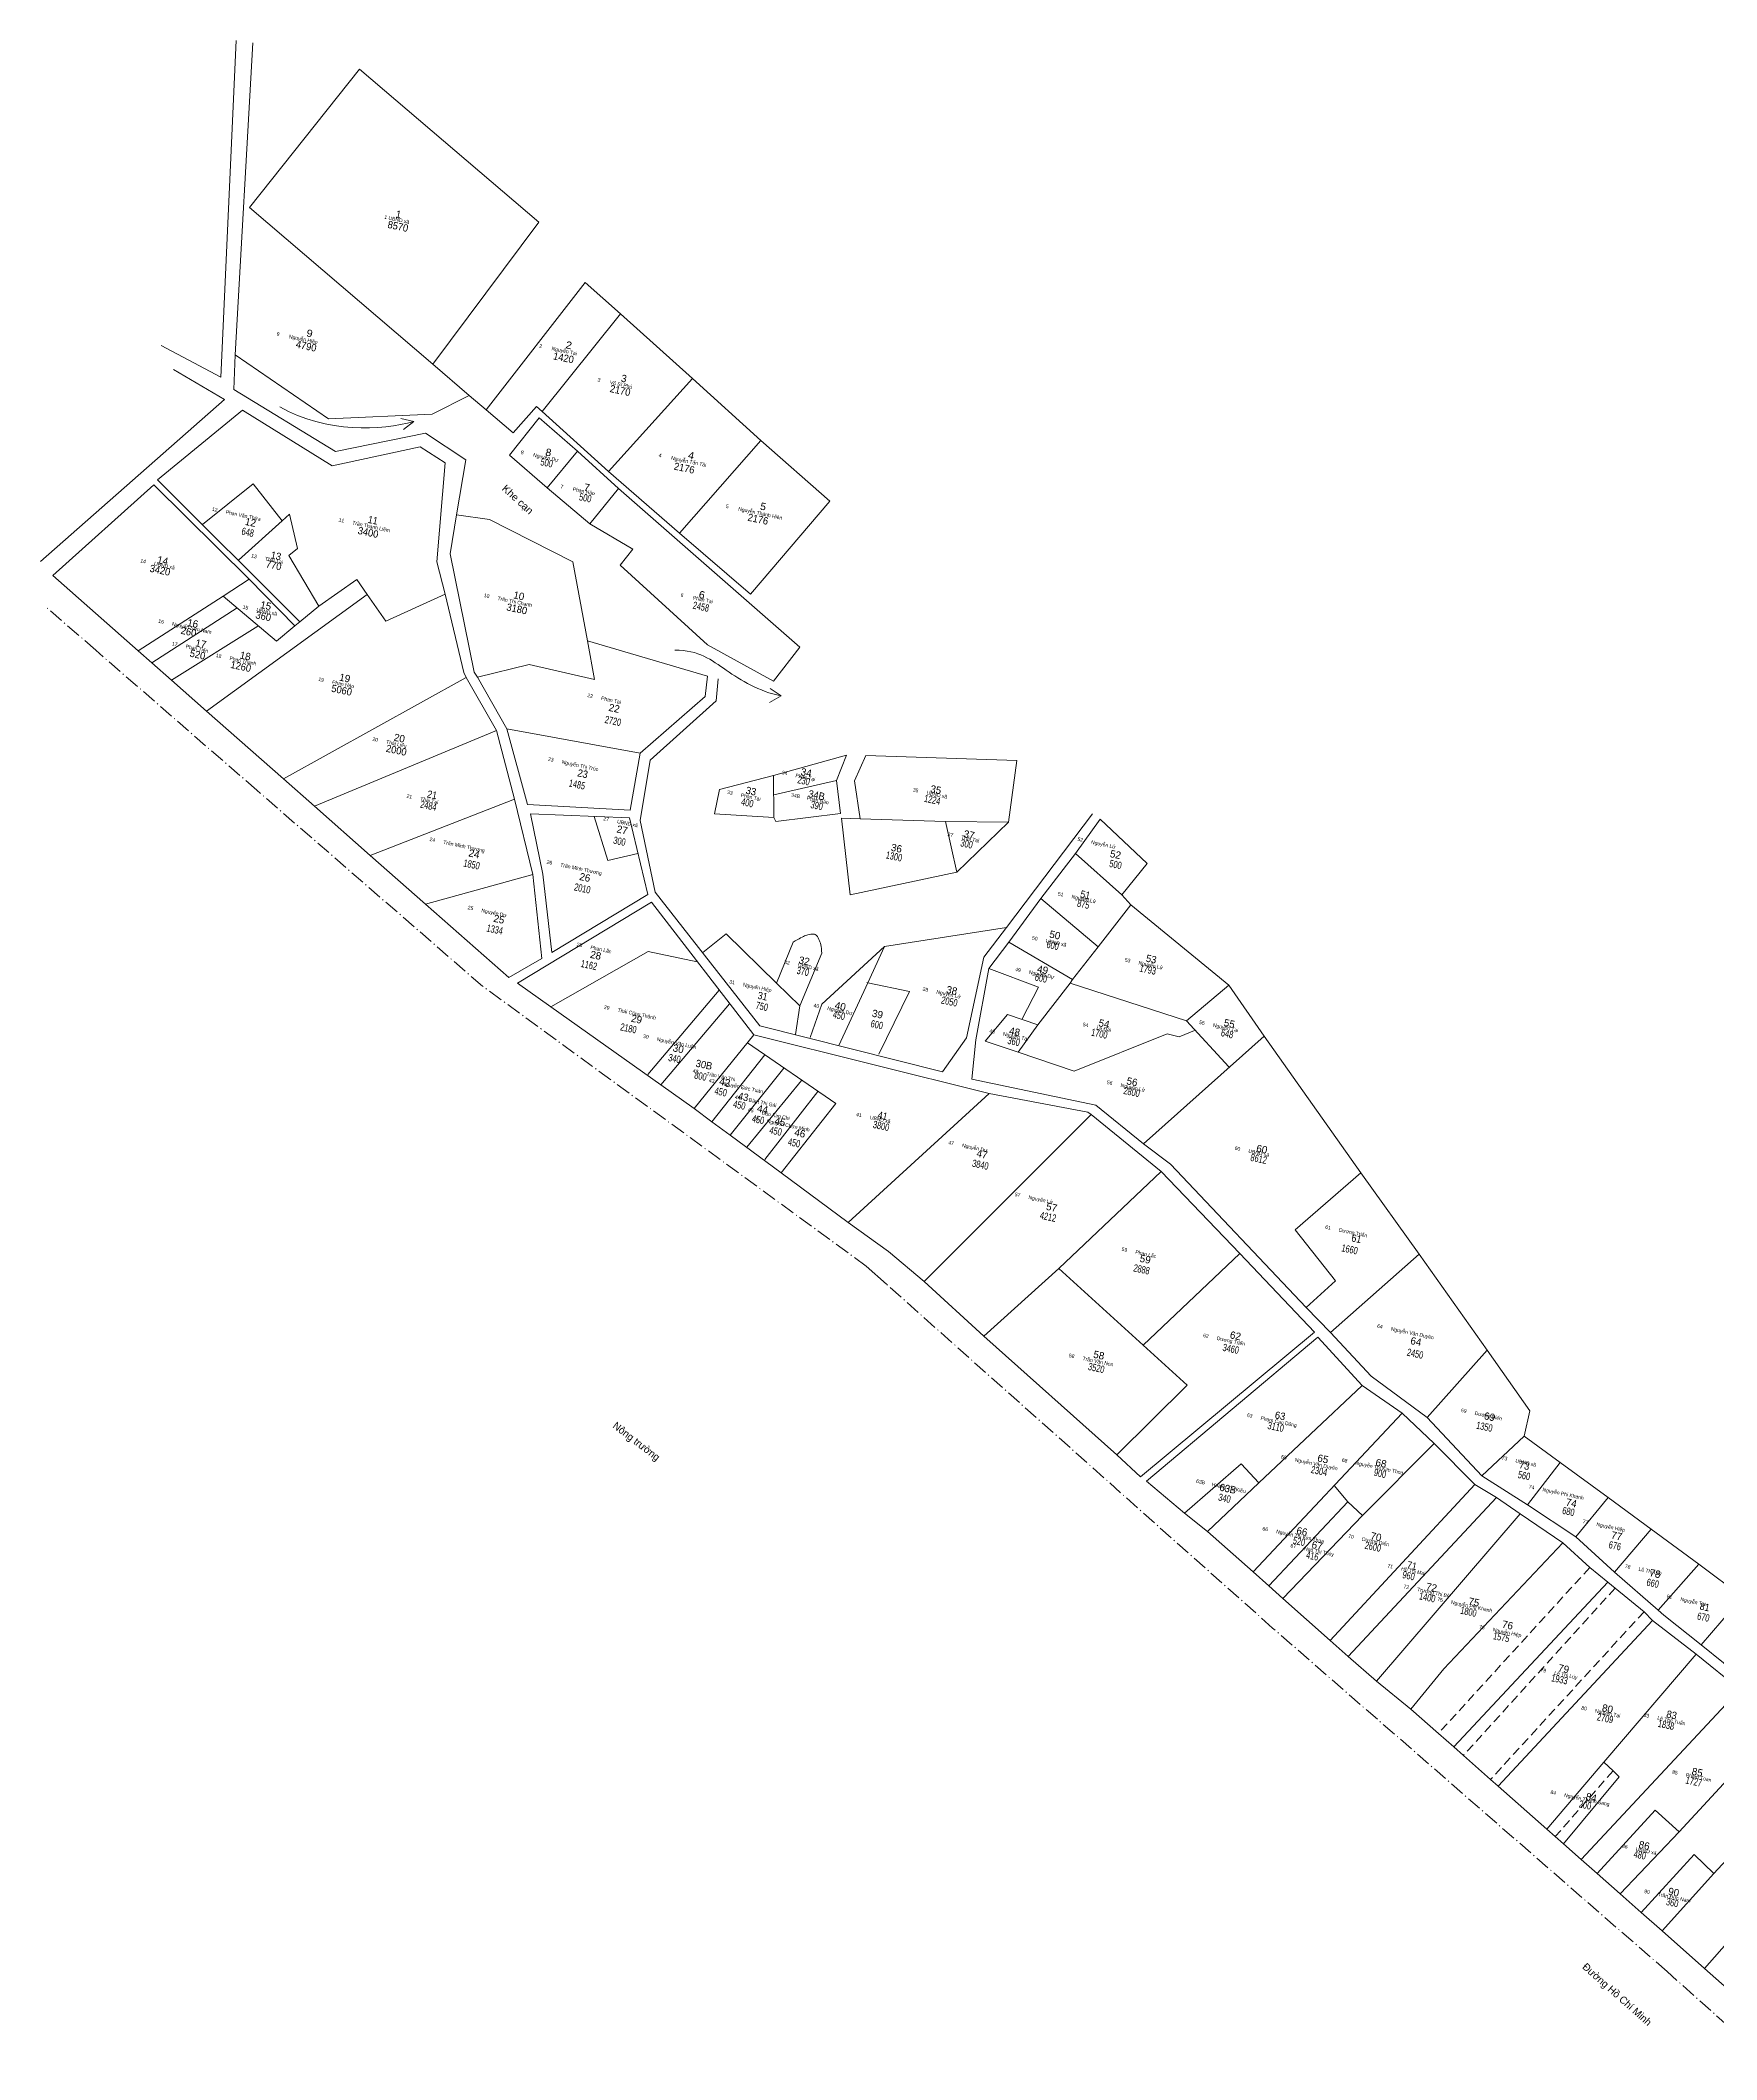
# Model space of a CAD drawing. Header units: metres. Extents: x 550827 to 552316, y 1839819 to 1841297.
# Drawn here: x 550827 to 551512, y 1840472 to 1841297 of the extents above; entities that cross this region are included whole.
import ezdxf
from ezdxf.enums import TextEntityAlignment as Align

# ---------------------------------------------------------------- set-up
doc = ezdxf.new("R2010")
doc.units = ezdxf.units.M
doc.header["$LTSCALE"] = 1.2
doc.linetypes.add('DOT_DASHED', pattern=[7.7, 5, -1.2, 0.3, -1.2])
doc.linetypes.add('MEDIUM_DASHED', pattern=[4.5, 3, -1.5])
for name, color, linetype, lineweight in [('10', 7, 'Continuous', 13), ('13', 7, 'Continuous', 13), ('22', 7, 'DOT_DASHED', 13)]:
    doc.layers.add(name, color=color, linetype=linetype, lineweight=lineweight)
doc.layers.add('2', color=7, linetype='Continuous')
doc.layers.add('48', color=7, linetype='Continuous')

msp = doc.modelspace()

# ---------------------------------------------------------------- linework, layer by layer
at = {"layer": '10'}
for p, q in [((550957.66, 1841285.65), (550912.6, 1841229.05)), ((550957.66, 1841285.65), (551030.84, 1841223.13)), ((551030.84, 1841223.13), (550987.57, 1841165.06)), ((551049.91, 1841198.36), (551009.43, 1841146.28)), ((551049.91, 1841198.36), (551064.24, 1841185.57)), ((551064.24, 1841185.57), (551032.28, 1841145.67)), ((551093.7, 1841159.2), (551064.24, 1841185.57)), ((551121.62, 1841133.86), (551093.7, 1841159.2)), ((550906.21, 1841154.65), (550947.85, 1841129.29)), ((550946.42, 1841123.42), (550909.83, 1841146.22)), ((551031.03, 1841143.1), (551018.9, 1841127.87)), ((551029.96, 1841147.75), (551020.37, 1841136.96)), ((551032.28, 1841145.67), (551029.96, 1841147.75)), ((550947.85, 1841129.29), (550984.59, 1841136.76)), ((550984.59, 1841136.76), (551001.12, 1841125.84)), ((550982.4, 1841131.26), (550946.42, 1841123.42)), ((550992.6, 1841124.63), (550982.4, 1841131.26)), ((551001.12, 1841125.84), (550997.21, 1841103.47)), ((551046.76, 1841129.39), (551034.27, 1841114.44)), ((551121.62, 1841133.86), (551088.39, 1841095.98)), ((551149.82, 1841109.02), (551121.62, 1841133.86)), ((550989.23, 1841084.23), (550992.6, 1841124.63)), ((551059.42, 1841121.19), (551088.39, 1841095.98)), ((550873.54, 1841115.72), (550832.25, 1841078.62)), ((550912.47, 1841077.07), (550873.54, 1841115.72)), ((550914.08, 1841116.09), (550893.4, 1841099.49)), ((550926.01, 1841100.95), (550914.08, 1841116.09)), ((551063.44, 1841114.19), (551051.69, 1841099.73)), ((551137.59, 1841049.31), (551063.44, 1841114.19)), ((550928.93, 1841103.73), (550926.01, 1841100.95)), ((550932.2, 1841089.68), (550928.93, 1841103.73)), ((550997.21, 1841103.47), (551010.68, 1841101.56)), ((551010.68, 1841101.56), (551044.76, 1841084.27)), ((551149.82, 1841109.02), (551117.4, 1841070.97)), ((550926.01, 1841100.95), (550908.09, 1841084.83)), ((551069.37, 1841089.4), (551051.69, 1841099.73)), ((551088.39, 1841095.98), (551117.4, 1841070.97)), ((551069.37, 1841089.4), (551064.17, 1841082.87)), ((550912.47, 1841077.07), (550931.15, 1841057.99)), ((550992.61, 1841070.94), (550989.23, 1841084.23)), ((551044.76, 1841084.27), (551050.74, 1841051.97)), ((550960.7, 1841070.87), (550895.14, 1841023.14)), ((550923.68, 1841051.73), (550901.91, 1841070.2)), ((550992.61, 1841070.94), (550968.39, 1841059.91)), ((551000.25, 1841039.02), (550992.61, 1841070.94)), ((550907.59, 1841065.36), (550872.71, 1841042.92)), ((550916.09, 1841057.87), (550880.71, 1841035.87)), ((551099.82, 1841037.52), (551050.74, 1841051.97)), ((551126.77, 1841035.48), (551137.59, 1841049.31)), ((551001.24, 1841036.98), (550926.53, 1840995.44)), ((551001.24, 1841036.98), (551000.25, 1841039.02)), ((551001.24, 1841036.98), (551013.57, 1841015.19)), ((551104.23, 1841036.37), (551103.4, 1841027.44)), ((551103.4, 1841027.44), (551076.42, 1841003.06)), ((551013.57, 1841015.19), (550939.17, 1840984.29)), ((551020.91, 1840987.22), (551013.57, 1841015.19)), ((551076.42, 1841003.06), (551072.27, 1840978.51)), ((551156.69, 1841005.11), (551126.78, 1840996.89)), ((551226.21, 1841003.03), (551222.84, 1840977.8)), ((551152.51, 1840994.87), (551126.98, 1840988.93)), ((551020.91, 1840987.22), (550961.98, 1840964.16)), ((551028.43, 1840956.34), (551020.91, 1840987.22)), ((551027.56, 1840981.15), (551067.99, 1840979.57)), ((551067.99, 1840979.57), (551075.41, 1840948.22)), ((551072.27, 1840978.51), (551078.42, 1840949.19)), ((551222.84, 1840977.8), (551197.16, 1840978.06)), ((551260.28, 1840979.04), (551279.61, 1840960.85)), ((551250.3, 1840964.95), (551269.18, 1840948.1)), ((551279.61, 1840960.85), (551269.18, 1840948.1)), ((551028.43, 1840956.34), (550984.6, 1840944.22)), ((551032.11, 1840922.06), (551028.43, 1840956.34)), ((551076.98, 1840945.02), (551022.15, 1840911.97)), ((551076.98, 1840945.02), (551118.81, 1840890.82)), ((551236.03, 1840946.57), (551259.53, 1840926.87)), ((551269.18, 1840948.1), (551272.87, 1840943.92)), ((551272.87, 1840943.92), (551312.87, 1840911.19)), ((551107.53, 1840932.14), (551097.97, 1840924.52)), ((551134.86, 1840928.68), (551128.02, 1840911.9)), ((551223.04, 1840928.76), (551249.08, 1840913.51)), ((551146.51, 1840924.2), (551137.57, 1840902.75)), ((551248.1, 1840911.98), (551295.67, 1840896.5)), ((551312.87, 1840911.19), (551295.67, 1840896.5)), ((551327.42, 1840890.29), (551312.87, 1840911.19)), ((551104.67, 1840909.1), (551075.44, 1840874.61)), ((551137.57, 1840902.75), (551135.81, 1840890.97)), ((551295.67, 1840896.5), (551312.86, 1840877.71)), ((551094.33, 1840860.78), (551118.81, 1840890.82)), ((551152.26, 1840862.8), (551116.2, 1840887.51)), ((551118.81, 1840890.82), (551214.92, 1840866.92)), ((551327.42, 1840890.29), (551278.04, 1840846.34)), ((551366.88, 1840834.41), (551327.42, 1840890.29)), ((551138.27, 1840872.23), (551115.95, 1840844.86)), ((551144.99, 1840867.67), (551123.21, 1840839.86)), ((551152.26, 1840862.8), (551129.89, 1840834.42)), ((551214.92, 1840866.92), (551157.34, 1840814.07)), ((551255.32, 1840859.16), (551214.92, 1840866.92)), ((551188.34, 1840790.06), (551256.59, 1840858.24)), ((551255.32, 1840859.16), (551256.59, 1840858.24)), ((551256.59, 1840858.24), (551285.25, 1840834.96)), ((551278.04, 1840846.34), (551289.1, 1840838.03)), ((551289.1, 1840838.03), (551344.52, 1840779.41)), ((551285.25, 1840834.96), (551317.4, 1840801.42)), ((551366.88, 1840834.41), (551390.76, 1840801.15)), ((551157.34, 1840814.07), (551173.77, 1840802.26)), ((551173.77, 1840802.26), (551188.34, 1840790.06)), ((551390.76, 1840801.15), (551354.42, 1840769.11)), ((551390.76, 1840801.15), (551418.54, 1840761.9)), ((551212.81, 1840767.59), (551188.34, 1840790.06)), ((551243.38, 1840795.31), (551277.94, 1840763.96)), ((551212.81, 1840767.59), (551267.15, 1840719.2)), ((551347.88, 1840769.32), (551276.81, 1840710.08)), ((551418.54, 1840761.9), (551394.01, 1840734.34)), ((551418.54, 1840761.9), (551435.89, 1840737.08)), ((551383.71, 1840736.17), (551322.84, 1840671.28)), ((551394.01, 1840734.34), (551416.37, 1840710.55)), ((551435.89, 1840737.08), (551433.59, 1840726.82)), ((551448.36, 1840716.06), (551433.59, 1840726.82)), ((551318.02, 1840715.44), (551294.74, 1840695.25)), ((551448.36, 1840716.06), (551467.92, 1840701.64)), ((551413.42, 1840706.98), (551354.38, 1840643.3)), ((551361.52, 1840699.86), (551329.29, 1840665.56)), ((551422.3, 1840701.63), (551361.76, 1840636.75)), ((551485.56, 1840688.71), (551467.92, 1840701.64)), ((551431.97, 1840695.07), (551373.22, 1840626.58)), ((551485.56, 1840688.71), (551504.97, 1840674.44)), ((551504.97, 1840674.44), (551522.9, 1840661.1)), ((551467.81, 1840667.03), (551404.91, 1840599.73)), ((551486.09, 1840651.41), (551423.05, 1840583.69)), ((551486.09, 1840651.41), (551503.92, 1840637.69)), ((551503.92, 1840637.69), (551521.78, 1840623.18)), ((551521.78, 1840623.18), (551457, 1840553.69)), ((551572.92, 1840583.84), (551507.35, 1840509.18)), ((551487.2, 1840573.89), (551463.45, 1840547.99)), ((551487.2, 1840573.89), (551497, 1840564.98)), ((551503.09, 1840555.75), (551481.47, 1840532.06)), ((551503.09, 1840555.75), (551511.09, 1840548.01))]:
    msp.add_line(p, q, dxfattribs=at)
at = {"layer": '10', "linetype": 'MEDIUM_DASHED'}
for p, q in [((551460.41, 1840673.04), (551398.63, 1840605.28)), ((551470.78, 1840664.62), (551408.84, 1840596.26)), ((551482.62, 1840655.01), (551419.92, 1840586.46))]:
    msp.add_line(p, q, dxfattribs=at)
at = {"layer": '10'}
for points in [[(550907.18, 1841297.38), (550900.87, 1841159.7), (550876.51, 1841172.7)], [(550913.95, 1841296.37), (550906.82, 1841168.82), (550906.21, 1841154.65)], [(550912.6, 1841229.05), (550987.57, 1841165.06), (551002.41, 1841152.16)], [(550906.82, 1841168.82), (550944.92, 1841142.73), (550987.25, 1841144.57), (551002.41, 1841152.16)], [(550881.53, 1841162.89), (550902.43, 1841150.62), (550827.18, 1841084.34)], [(551093.7, 1841159.2), (551059.42, 1841121.19), (551032.28, 1841145.67)], [(551020.37, 1841136.96), (551009.43, 1841146.28), (551002.41, 1841152.16)], [(550909.83, 1841146.22), (550874.99, 1841117.79), (550933.2, 1841059.68)], [(551031.03, 1841143.1), (551046.76, 1841129.39), (551063.44, 1841114.19)], [(551051.69, 1841099.73), (551034.27, 1841114.44), (551018.9, 1841127.87)], [(550997.21, 1841103.47), (550994.69, 1841087.46), (551004.44, 1841039.12), (551005.86, 1841037.11)], [(550932.2, 1841089.68), (550928.73, 1841086.81), (550940.99, 1841066.07)], [(551032.11, 1840922.06), (551018.59, 1840914.23), (550984.6, 1840944.22), (550961.98, 1840964.16), (550939.17, 1840984.29), (550926.53, 1840995.44), (550895.14, 1841023.14), (550880.71, 1841035.87), (550872.71, 1841042.92), (550867.19, 1841047.8), (550832.25, 1841078.62)], [(550912.47, 1841077.07), (550901.91, 1841070.2), (550867.19, 1841047.8)], [(550923.68, 1841051.73), (550931.15, 1841057.99), (550933.2, 1841059.68), (550940.99, 1841066.07), (550956.45, 1841076.92), (550960.7, 1841070.87), (550968.39, 1841059.91)], [(551126.77, 1841035.48), (551099.84, 1841050.3), (551064.17, 1841082.87)], [(551050.74, 1841051.97), (551053.62, 1841036.1), (551026.97, 1841042.28), (551005.86, 1841037.11), (551017.83, 1841015.95)], [(551099.82, 1841037.52), (551098.94, 1841029.14), (551072.28, 1841006.05), (551068.18, 1840982.7), (551026.21, 1840985.03), (551017.83, 1841015.95), (551072.28, 1841006.05)], [(551156.69, 1841005.11), (551152.51, 1840994.87), (551154.2, 1840981.37), (551127.72, 1840978.05), (551126.91, 1840979.75), (551126.78, 1840996.89), (551104.81, 1840991.17), (551102.64, 1840981.19), (551126.91, 1840979.75)], [(551226.21, 1841003.03), (551164.59, 1841005.07), (551159.86, 1840994.74), (551162.25, 1840979.2)], [(551027.56, 1840981.15), (551032.6, 1840956.46), (551036.21, 1840924.54), (551075.41, 1840948.22)], [(551053.49, 1840980.1), (551059.11, 1840962.17), (551071.43, 1840964.96)], [(551257.19, 1840981.23), (551221.99, 1840934.76), (551212.78, 1840922.61), (551205.77, 1840889.55), (551195.86, 1840875.76), (551121.27, 1840894.54), (551078.42, 1840949.19)], [(551222.84, 1840977.8), (551201.78, 1840957.37), (551197.16, 1840978.06), (551162.25, 1840979.2), (551154.55, 1840979.46), (551158.19, 1840948.06), (551201.78, 1840957.37)], [(551260.28, 1840979.04), (551250.3, 1840964.95), (551236.03, 1840946.57), (551223.04, 1840928.76), (551214.86, 1840917.96), (551235.15, 1840910.27), (551228.4, 1840897.39)], [(551272.87, 1840943.92), (551259.53, 1840926.87), (551249.08, 1840913.51), (551248.1, 1840911.98)], [(551107.53, 1840932.14), (551128.02, 1840911.9), (551137.57, 1840902.75)], [(551222.3, 1840934.81), (551221.99, 1840934.76), (551172.15, 1840927), (551165.34, 1840912.12), (551153.59, 1840886.43)], [(551095.57, 1840920.63), (551075.6, 1840924.86), (551035.86, 1840902.24)], [(551172.15, 1840927), (551146.6, 1840903.38), (551141.81, 1840889.78)], [(551094.33, 1840860.78), (551080.79, 1840870.38), (551035.86, 1840902.24), (551022.15, 1840911.97)], [(551164.98, 1840912.2), (551165.34, 1840912.12), (551182.42, 1840908.51), (551169.81, 1840882.99)], [(551214.86, 1840917.96), (551209.52, 1840888.76), (551207.87, 1840872.74), (551258.5, 1840862.06), (551278.04, 1840846.34)], [(551226.76, 1840883.76), (551234.84, 1840894.87), (551248.1, 1840911.98)], [(551108.79, 1840903.57), (551080.79, 1840870.38), (551080.65, 1840870.22)], [(551298.96, 1840892.62), (551292.59, 1840890.05), (551287.76, 1840891.28), (551249.69, 1840876.04), (551226.76, 1840883.76), (551213.27, 1840888.31), (551222.52, 1840899.13), (551234.84, 1840894.87)], [(551123.21, 1840882.63), (551101.67, 1840855.34), (551101.64, 1840855.31)], [(551131.05, 1840877.15), (551109.09, 1840849.84), (551109.06, 1840849.81)], [(551157.34, 1840814.07), (551129.89, 1840834.42), (551109.09, 1840849.84), (551101.67, 1840855.34), (551094.33, 1840860.78)], [(551285.25, 1840834.96), (551243.38, 1840795.31), (551212.81, 1840767.59)], [(551366.88, 1840834.41), (551340.03, 1840811.17), (551356.47, 1840790.33)], [(551347.88, 1840769.32), (551317.4, 1840801.42), (551277.94, 1840763.96), (551295.94, 1840747.64), (551267.15, 1840719.2), (551276.81, 1840710.08)], [(551356.47, 1840790.33), (551344.52, 1840779.41), (551354.42, 1840769.11)], [(551486.09, 1840651.41), (551482.62, 1840655.01), (551470.78, 1840664.62), (551467.81, 1840667.03), (551460.41, 1840673.04), (551449.47, 1840683.2), (551431.97, 1840695.07), (551422.3, 1840701.63), (551413.42, 1840706.98), (551396.91, 1840723.77), (551383.71, 1840736.17), (551367.48, 1840747.52), (551349.27, 1840767.28), (551279.3, 1840708.32)], [(551354.42, 1840769.11), (551371.08, 1840751.28), (551394.01, 1840734.34)], [(551367.48, 1840747.52), (551325.16, 1840707.64), (551304.16, 1840687.86)], [(551396.91, 1840723.77), (551367.5, 1840694.37), (551335.06, 1840660.44)], [(551433.59, 1840726.82), (551416.37, 1840710.55), (551435.03, 1840698.65)], [(551318.02, 1840715.44), (551325.16, 1840707.64), (551325.24, 1840707.55)], [(551448.36, 1840716.06), (551435.03, 1840698.65), (551454.69, 1840685.68)], [(551524.68, 1840493.86), (551507.35, 1840509.18), (551490.02, 1840524.5), (551481.47, 1840532.06), (551472.91, 1840539.62), (551463.45, 1840547.99), (551457, 1840553.69), (551449.76, 1840560.08), (551446.36, 1840563.09), (551442.96, 1840566.09), (551423.05, 1840583.69), (551419.92, 1840586.46), (551408.84, 1840596.26), (551404.91, 1840599.73), (551398.63, 1840605.28), (551387.37, 1840615.23), (551373.22, 1840626.58), (551361.76, 1840636.75), (551354.38, 1840643.3), (551335.06, 1840660.44), (551329.29, 1840665.56), (551322.84, 1840671.28), (551304.16, 1840687.86), (551294.74, 1840695.25), (551279.3, 1840708.32)], [(551355.95, 1840706.55), (551361.52, 1840699.86), (551367.5, 1840694.37)], [(551467.92, 1840701.64), (551454.69, 1840685.68), (551470.6, 1840671.11)], [(551485.56, 1840688.71), (551470.6, 1840671.11), (551488.47, 1840655.58)], [(551449.47, 1840683.2), (551400.87, 1840631.59), (551387.37, 1840615.23)], [(551504.97, 1840674.44), (551488.47, 1840655.58), (551490.69, 1840653.64), (551506.03, 1840641.47)], [(551522.9, 1840661.1), (551506.03, 1840641.47), (551524.21, 1840626.8)], [(551503.92, 1840637.69), (551466.24, 1840593.43), (551442.96, 1840566.09)], [(551472.91, 1840539.62), (551497, 1840564.98), (551538.3, 1840609.66), (551555.98, 1840596.4)], [(551466.17, 1840593.5), (551466.24, 1840593.43), (551469.95, 1840589.93), (551472.53, 1840587.49), (551449.76, 1840560.08)], [(551555.98, 1840596.4), (551511.09, 1840548.01), (551490.02, 1840524.5)]]:
    msp.add_lwpolyline(points, dxfattribs=at)
at = {"layer": '10', "linetype": 'MEDIUM_DASHED'}
msp.add_lwpolyline([(551470.12, 1840590.12), (551469.95, 1840589.93), (551446.36, 1840563.09)], dxfattribs=at)
at = {"layer": '10'}
msp.add_open_spline([(551146.51, 1840924.2), (551146.56, 1840927.01), (551145.23, 1840930.34), (551144.35, 1840931.82), (551142.78, 1840932.16), (551140.31, 1840931.73), (551137.33, 1840930.29), (551134.86, 1840928.68)], degree=3, dxfattribs=at)
at = {"layer": '13'}
for p, q in [((550979.77, 1841141.62), (550974.46, 1841142.75)), ((550979.77, 1841141.62), (550975.53, 1841138.24)), ((551129.96, 1841029.37), (551125.25, 1841026.69)), ((551129.96, 1841029.37), (551125.5, 1841032.45))]:
    msp.add_line(p, q, dxfattribs=at)
for points in [[(550924.98, 1841147.57), (550944.28, 1841136.7), (550966.57, 1841137.91), (550979.77, 1841141.62)], [(551086.49, 1841048.12), (551096.25, 1841048.18), (551106.6, 1841040.05), (551120.64, 1841031.35), (551129.96, 1841029.37)]]:
    msp.add_open_spline(points, degree=3, dxfattribs=at)
at = {"layer": '22', "linetype": 'Continuous'}
msp.add_line((551172.96, 1840788.92), (551164.74, 1840796.24), dxfattribs=at)
at = {"layer": '22'}
for points in [[(551164.74, 1840796.24), (551075.26, 1840861.56), (551007.83, 1840910.77), (550915.65, 1840990.86), (550849.82, 1841048.06), (550829.86, 1841065.41)], [(552220.49, 1839926.36), (552156.99, 1839972.03), (552147.42, 1839981.32), (552133.06, 1839994.03), (552104.22, 1840019.57), (552096.71, 1840024.62), (552064.35, 1840052.78), (551991.81, 1840110.75), (551770.61, 1840281.2), (551671.9, 1840357.25), (551592.71, 1840418.27), (551492.07, 1840507.87), (551330.81, 1840648.34), (551172.96, 1840788.92)]]:
    msp.add_lwpolyline(points, dxfattribs=at)

# ---------------------------------------------------------------- texts
at = {"layer": '13'}
for s, rotation, width, p in [('1', 348.032, 0.95, (550973.234, 1841224.827)), ('9', 348.032, 1.1, (550936.914, 1841176.147)), ('2', 348.032, 1.1, (551042.859, 1841171.324)), ('8', 348.032, 1.05, (551034.554, 1841127.473)), ('4', 348.032, 1.1, (551092.869, 1841126.192)), ('Khe cạn', 317.601, 1.05, (551021.274, 1841108.599)), ('7', 348.032, 1.05, (551050.234, 1841113.133)), ('11', 348.032, 0.9, (550962.774, 1841099.763)), ('5', 348.032, 1.05, (551122.289, 1841105.374)), ('13', 348.032, 0.95, (550923.169, 1841085.195)), ('6', 348.032, 1.1, (551097.249, 1841069.264)), ('23', 348.032, 0.95, (551048.519, 1840996.145)), ('21', 348.032, 0.9, (550986.994, 1840987.513)), ('33', 348.032, 0.95, (551117.329, 1840989.015)), ('34B', 348.032, 0.95, (551144.129, 1840987.36)), ('51', 348.032, 0.9, (551253.964, 1840946.633)), ('53', 348.032, 0.95, (551280.929, 1840920.355)), ('31', 348.032, 0.9, (551122.084, 1840905.213)), ('30B', 348.032, 0.95, (551098.119, 1840877.17)), ('43', 348.032, 0.95, (551114.169, 1840864.045)), ('41', 348.032, 0.9, (551171.124, 1840856.313)), ('61', 348.032, 0.9, (551364.794, 1840806.053)), ('63', 348.032, 0.95, (551333.599, 1840733.655)), ('73', 348.032, 0.95, (551433.419, 1840713.295)), ('63B', 348.032, 0.95, (551312.239, 1840703.85)), ('71', 348.032, 0.9, (551387.464, 1840672.393)), ('81', 348.032, 0.9, (551507.144, 1840655.503)), ('83', 348.032, 0.95, (551493.619, 1840611.375))]:
    msp.add_text(s, height=3, rotation=rotation, dxfattribs=dict(at, width=width)).set_placement(p, align=Align.CENTER)
for s, rotation, p in [('3', 348.032, (551065.384, 1841157.68)), ('12', 348.032, (550912.754, 1841098.889)), ('14', 348.032, (550876.874, 1841083.287)), ('15', 348.032, (550919.014, 1841064.87)), ('10', 348.032, (551022.454, 1841068.857)), ('16', 348.032, (550889.174, 1841057.579)), ('17', 348.032, (550892.469, 1841049.269)), ('18', 348.032, (550910.629, 1841044.279)), ('19', 348.032, (550951.289, 1841035.252)), ('22', 348.032, (551061.414, 1841022.869)), ('20', 348.032, (550973.624, 1841010.667)), ('34', 348.032, (551139.904, 1840996.597)), ('35', 348.032, (551192.874, 1840989.6)), ('27', 348.032, (551064.679, 1840973.169)), ('36', 348.032, (551176.794, 1840965.669)), ('37', 348.032, (551206.479, 1840971.199)), ('24', 348.032, (551004.154, 1840963.377)), ('52', 348.032, (551266.304, 1840963.089)), ('26', 348.032, (551049.444, 1840953.739)), ('25', 348.032, (551014.334, 1840936.64)), ('50', 348.032, (551241.544, 1840930.187)), ('28', 348.032, (551053.839, 1840921.909)), ('32', 348.032, (551139.074, 1840919.629)), ('49', 348.032, (551236.519, 1840915.992)), ('40', 348.032, (551153.834, 1840901.097)), ('38', 348.032, (551199.409, 1840907.539)), ('29', 348.032, (551070.559, 1840895.802)), ('39', 348.032, (551169.029, 1840897.872)), ('54', 348.032, (551261.634, 1840893.927)), ('55', 348.032, (551312.854, 1840893.99)), ('30', 348.032, (551087.624, 1840883.697)), ('48', 348.032, (551225.059, 1840890.659)), ('42', 348.032, (551106.574, 1840869.999)), ('56', 348.032, (551273.094, 1840870.199)), ('44', 348.032, (551122.064, 1840858.987)), ('45', 348.032, (551129.194, 1840853.87)), ('46', 348.032, (551137.324, 1840849.179)), ('60', 348.032, (551326.124, 1840842.647)), ('47', 348.032, (551211.779, 1840840.599)), ('57', 348.032, (551240.219, 1840818.889)), ('59', 348.032, (551278.469, 1840797.642)), ('62', 348.032, (551315.334, 1840766.379)), ('64', 348.032, (551389.124, 1840764.017)), ('58', 348.032, (551259.509, 1840758.429)), ('Nông trường', 322.385, (551069.909, 1840723.481)), ('69', 348.032, (551419.179, 1840733.272)), ('65', 348.032, (551351.104, 1840716.03)), ('68', 348.032, (551374.849, 1840714.269)), ('74', 348.032, (551452.614, 1840697.997)), ('66', 348.032, (551342.524, 1840686.369)), ('67', 348.032, (551348.739, 1840680.599)), ('70', 348.032, (551372.774, 1840684.197)), ('77', 348.032, (551471.139, 1840684.539)), ('78', 348.032, (551486.859, 1840669.129)), ('72', 348.032, (551395.454, 1840663.489)), ('75', 348.032, (551412.804, 1840657.49)), ('76', 348.032, (551426.564, 1840648.099)), ('79', 348.032, (551449.469, 1840630.212)), ('80', 348.032, (551467.414, 1840613.907)), ('85', 348.032, (551504.094, 1840587.94)), ('84', 348.032, (551460.754, 1840577.627)), ('86', 348.032, (551482.394, 1840557.999)), ('90', 348.032, (551494.444, 1840538.907)), ('Đường Hồ Chí Minh', 318.321, (551470.638, 1840497.431))]:
    msp.add_text(s, height=3, rotation=rotation, dxfattribs=at).set_placement(p, align=Align.CENTER)
at = {"layer": '2', "width": 0.95}
for s, p in [('8570', (550973.014, 1841219.9)), ('4790', (550935.534, 1841170.96)), ('1420', (551040.704, 1841166.15)), ('2170', (551063.854, 1841152.8)), ('2176', (551090.064, 1841121.072)), ('2176', (551120.174, 1841100.182)), ('3400', (550960.834, 1841094.79)), ('770', (550922.269, 1841081.355)), ('3420', (550875.774, 1841079.33)), ('360', (550918.019, 1841060.505)), ('3180', (551021.634, 1841063.51)), ('260', (550887.469, 1841054.175)), ('520', (550891.139, 1841044.835)), ('1260', (550908.814, 1841040.01)), ('5060', (550950.024, 1841030.29)), ('2000', (550972.364, 1841005.73))]:
    msp.add_text(s, height=3, rotation=348.032, dxfattribs=at).set_placement(p, align=Align.CENTER)
at = {"layer": '2'}
for s, width, p in [('500', 0.75, (551036.268, 1841122.704)), ('500', 0.75, (551052.068, 1841108.394)), ('648', 0.75, (550914.098, 1841094.333)), ('2458', 0.75, (551100.158, 1841063.721)), ('2720', 0.75, (551064.178, 1841017.002)), ('1485', 0.75, (551049.498, 1840991.042)), ('230', 0.75, (551141.318, 1840992.732)), ('2484', 0.75, (550988.778, 1840982.386)), ('400', 0.75, (551118.298, 1840983.744)), ('390', 0.75, (551146.648, 1840982.582)), ('1224', 0.75, (551194.708, 1840984.776)), ('300', 0.75, (551066.038, 1840968.012)), ('300', 0.75, (551207.918, 1840966.922)), ('1850', 0.75, (551006.408, 1840958.342)), ('1300', 0.75, (551179.068, 1840961.632)), ('500', 0.75, (551268.778, 1840958.484)), ('2010', 0.75, (551051.668, 1840948.542)), ('875', 0.75, (551255.628, 1840942.258)), ('1334', 0.75, (551015.868, 1840931.746)), ('600', 0.75, (551243.098, 1840925.422)), ('1162', 0.75, (551054.378, 1840917.235)), ('1793', 0.7, (551282.838, 1840915.354)), ('370', 0.75, (551141.008, 1840914.792)), ('600', 0.75, (551238.348, 1840912.072)), ('750', 0.75, (551124.228, 1840900.494)), ('2050', 0.75, (551201.688, 1840902.312)), ('2180', 0.75, (551070.518, 1840891.352)), ('450', 0.75, (551155.748, 1840896.794)), ('600', 0.75, (551171.218, 1840893.022)), ('360', 0.75, (551227.178, 1840886.162)), ('1700', 0.75, (551262.988, 1840889.172)), ('648', 0.75, (551314.408, 1840889.323)), ('340', 0.75, (551088.528, 1840879.182)), ('800', 0.75, (551099.148, 1840872.004)), ('450', 0.75, (551107.418, 1840865.554)), ('450', 0.75, (551115.018, 1840860.134)), ('2800', 0.75, (551276.198, 1840865.332)), ('450', 0.75, (551122.708, 1840854.224)), ('3800', 0.75, (551173.808, 1840851.45)), ('450', 0.75, (551129.868, 1840849.494)), ('450', 0.75, (551137.408, 1840844.734)), ('3840', 0.75, (551214.368, 1840835.6)), ('8612', 0.75, (551328.098, 1840838.005)), ('4212', 0.75, (551242.028, 1840814.305)), ('1660', 0.75, (551365.278, 1840800.992)), ('2888', 0.75, (551280.238, 1840792.801)), ('3460', 0.75, (551316.718, 1840760.32)), ('2450', 0.75, (551392.068, 1840758.342)), ('3520', 0.75, (551261.748, 1840752.49)), ('3110', 0.75, (551335.088, 1840728.412)), ('1350', 0.75, (551420.368, 1840728.492)), ('2304', 0.75, (551352.818, 1840710.396)), ('900', 0.75, (551376.908, 1840709.574)), ('560', 0.75, (551435.768, 1840708.692)), ('340', 0.75, (551313.338, 1840699.422)), ('680', 0.75, (551453.898, 1840694.022)), ('520', 0.75, (551343.778, 1840681.764)), ('2600', 0.75, (551374.798, 1840679.432)), ('676', 0.75, (551472.888, 1840680.008)), ('416', 0.75, (551349.218, 1840675.831)), ('960', 0.75, (551388.568, 1840667.752)), ('660', 0.75, (551488.348, 1840664.652)), ('1400', 0.75, (551397.018, 1840658.722)), ('1800', 0.75, (551413.858, 1840652.852)), ('670', 0.75, (551509.038, 1840650.832)), ('1575', 0.75, (551427.288, 1840642.432)), ('1933', 0.7, (551451.108, 1840625.214)), ('2709', 0.75, (551469.718, 1840609.289)), ('1838', 0.75, (551494.648, 1840606.591)), ('1727', 0.75, (551505.948, 1840583.435)), ('200', 0.75, (551460.728, 1840574.014)), ('480', 0.75, (551483.078, 1840553.594)), ('360', 0.75, (551496.328, 1840534.092))]:
    msp.add_text(s, height=3, rotation=348.032, dxfattribs=dict(at, width=width)).set_placement(p, align=Align.RIGHT)
at = {"layer": '48'}
for s, width, p in [('1 UBND xã ', 0.95, (550978.339, 1841222.239)), ('9       Nguyễn Hiệp     ', 0.9, (550943.119, 1841172.611)), ('2       Nguyễn Tại      ', 0.9, (551049.679, 1841167.872)), ('3       Võ Sĩ Phú       ', 0.9, (551072.849, 1841154.132)), ('8       Nguyễn Dự       ', 0.9, (551042.699, 1841124.232)), ('4       Nguyễn Tấn Tài  ', 0.9, (551100.299, 1841122.766)), ('7       Phan Hảo        ', 0.9, (551058.099, 1841110.427)), ('12      Phan Văn Thừa   ', 0.9, (550918.729, 1841100.54)), ('11      Trần Thanh Liêm ', 0.9, (550970.479, 1841096.16)), ('5       Nguyễn Thành Hiên       ', 0.9, (551134.149, 1841100.572)), ('14      UBND xã ', 0.9, (550882.489, 1841080.897)), ('13      Thái Tại        ', 0.9, (550930.619, 1841082.333)), ('10      Trần Thị Chanh  ', 0.9, (551029.029, 1841065.46)), ('6       Phan Tại        ', 0.9, (551106.319, 1841066.209)), ('16      Nguyển Sơn Nam  ', 0.9, (550898.099, 1841054.483)), ('15      UBND xã ', 0.9, (550924.309, 1841062.007)), ('17      Phan Tiến       ', 0.9, (550899.549, 1841046.176)), ('18      Phan Thạnh      ', 0.85, (550918.569, 1841041.125)), ('19      Phan Hảo        ', 0.9, (550959.739, 1841031.546)), ('22      Phan Tại        ', 0.9, (551068.779, 1841025.14)), ('20      Thái Liểu       ', 0.9, (550980.609, 1841007.295)), ('23      Nguyển Thị Trúc ', 0.9, (551055.609, 1840998.475)), ('34      Phan Tại        ', 0.9, (551148.229, 1840993.57)), ('21      Thái Tại        ', 0.9, (550994.089, 1840984.153)), ('33      Phan Tại        ', 0.9, (551125.879, 1840985.53)), ('34B     Phản Hảo        ', 0.9, (551153.729, 1840984.084)), ('35      UBND xã ', 0.9, (551198.229, 1840987.267)), ('27      UBND xã ', 0.9, (551071.749, 1840975.507)), ('24      Trần Minh Thương        ', 0.9, (551013.109, 1840964.406)), ('37      Thái Tại        ', 0.9, (551215.209, 1840968.453)), ('52      Nguyễn Lử       ', 0.9, (551270.429, 1840966.051)), ('26      Trần Minh Thương        ', 0.9, (551060.959, 1840955.136)), ('51      Nguyễn Lử       ', 0.9, (551262.429, 1840943.711)), ('25      Nguyển Dự       ', 0.9, (551021.549, 1840938.021)), ('28      Phan Lắc        ', 0.9, (551064.869, 1840923.171)), ('50      UBND xã ', 0.9, (551246.929, 1840926.697)), ('32      UBND xã ', 0.9, (551145.629, 1840916.847)), ('53      Nguyễn Lử       ', 0.9, (551289.799, 1840916.681)), ('31      Nguyển Hiệp     ', 0.9, (551128.669, 1840907.652)), ('49      Nguyễn Dự       ', 0.9, (551245.339, 1840912.781)), ('40      Nguyễn Dự       ', 0.9, (551162.929, 1840898.001)), ('38      Nguyển Lử       ', 0.9, (551207.159, 1840904.781)), ('29      Thái Công Thành ', 0.9, (551079.129, 1840896.899)), ('54      Lê Đải  ', 0.95, (551265.739, 1840891.74)), ('55      Nguyễn Tại      ', 0.9, (551319.979, 1840891.24)), ('30      Nguyễn Văn Luận ', 0.9, (551095.699, 1840884.896)), ('48      Nguyễn Tại      ', 0.9, (551234.169, 1840887.68)), ('42      Trần Văn Thi    ', 0.9, (551113.189, 1840871.296)), ('43      Nguyễn Đức Tuân ', 0.9, (551122.919, 1840866.734)), ('56      Nguyễn Lử       ', 0.9, (551282.469, 1840866.631)), ('44      Đàm Thị Gái     ', 0.9, (551130.669, 1840860.578)), ('45      Đào Kim Chi     ', 0.95, (551136.089, 1840855.33)), ('46      Nguyễn Chơn Minh        ', 0.9, (551145.909, 1840850.274)), ('41      UBND xã ', 0.9, (551175.059, 1840854.527)), ('47      Nguyễn Dự       ', 0.9, (551217.999, 1840841.971)), ('60      UBND xã ', 0.9, (551329.769, 1840840.807)), ('57      Nguyển Lử       ', 0.9, (551244.819, 1840820.831)), ('61      Dương Triển     ', 0.9, (551372.119, 1840807.409)), ('59      Phan Lắc        ', 0.9, (551287.599, 1840798.621)), ('64      Nguyễn Văn Duyên        ', 0.9, (551401.009, 1840765.34)), ('62      Dương Triển     ', 0.9, (551322.199, 1840763.099)), ('58      Trần Văn Non    ', 0.9, (551267.829, 1840754.778)), ('63      Phạm Cao Dũng   ', 0.85, (551342.179, 1840730.03)), ('69      Dương Diển      ', 0.9, (551427.729, 1840732.45)), ('65      Nguyễn Văn Duyên        ', 0.9, (551361.729, 1840711.81)), ('68      Nguyễn Thị Kim Thoa     ', 0.9, (551386.889, 1840710.442)), ('73      UBND xã ', 0.9, (551438.909, 1840714.157)), ('63B     Hoàng Thị Kiều  ', 0.9, (551320.839, 1840703.197)), ('74      Nguyễn Phi Khanh        ', 0.9, (551462.319, 1840699.772)), ('66      Nguyễn Thị Kim Thoa     ', 0.9, (551354.449, 1840682.422)), ('77      Nguyển Hiệp     ', 0.9, (551477.509, 1840687.022)), ('67      Ngô Thị Thúy    ', 0.9, (551357.949, 1840677.138)), ('70      Dương Diển      ', 0.9, (551381.629, 1840680.99)), ('71      Hồ Thị Mai      ', 0.95, (551396.429, 1840669.126)), ('78      Lê Thị Lủy      ', 0.9, (551493.059, 1840669.081)), ('72      Trương Thị Bê   ', 0.9, (551404.689, 1840660.314)), ('75      Nguyễn Phi Khanh        ', 0.9, (551424.899, 1840653.722)), ('81      Nguyễn Tại      ', 0.9, (551511.059, 1840656.55)), ('76      Nguyễn Hiệp     ', 0.9, (551435.169, 1840643.952)), ('79      Lê Thị Lủy      ', 0.9, (551458.589, 1840626.651)), ('80      Nguyễn Tại      ', 0.9, (551476.139, 1840610.95)), ('83      Lê Thế Tuấn     ', 0.9, (551502.189, 1840607.923)), ('85      Phạm Toan       ', 0.9, (551513.939, 1840584.587)), ('84      Nguyển Thanh Sang       ', 0.9, (551472.279, 1840574.634)), ('86      UBND xã ', 0.9, (551488.079, 1840555.427)), ('90      Trần Đức Nam    ', 0.9, (551503.769, 1840535.535))]:
    msp.add_text(s, height=1.5, rotation=348.032, dxfattribs=dict(at, width=width)).set_placement(p, align=Align.RIGHT)

doc.saveas('drawing.dxf')
